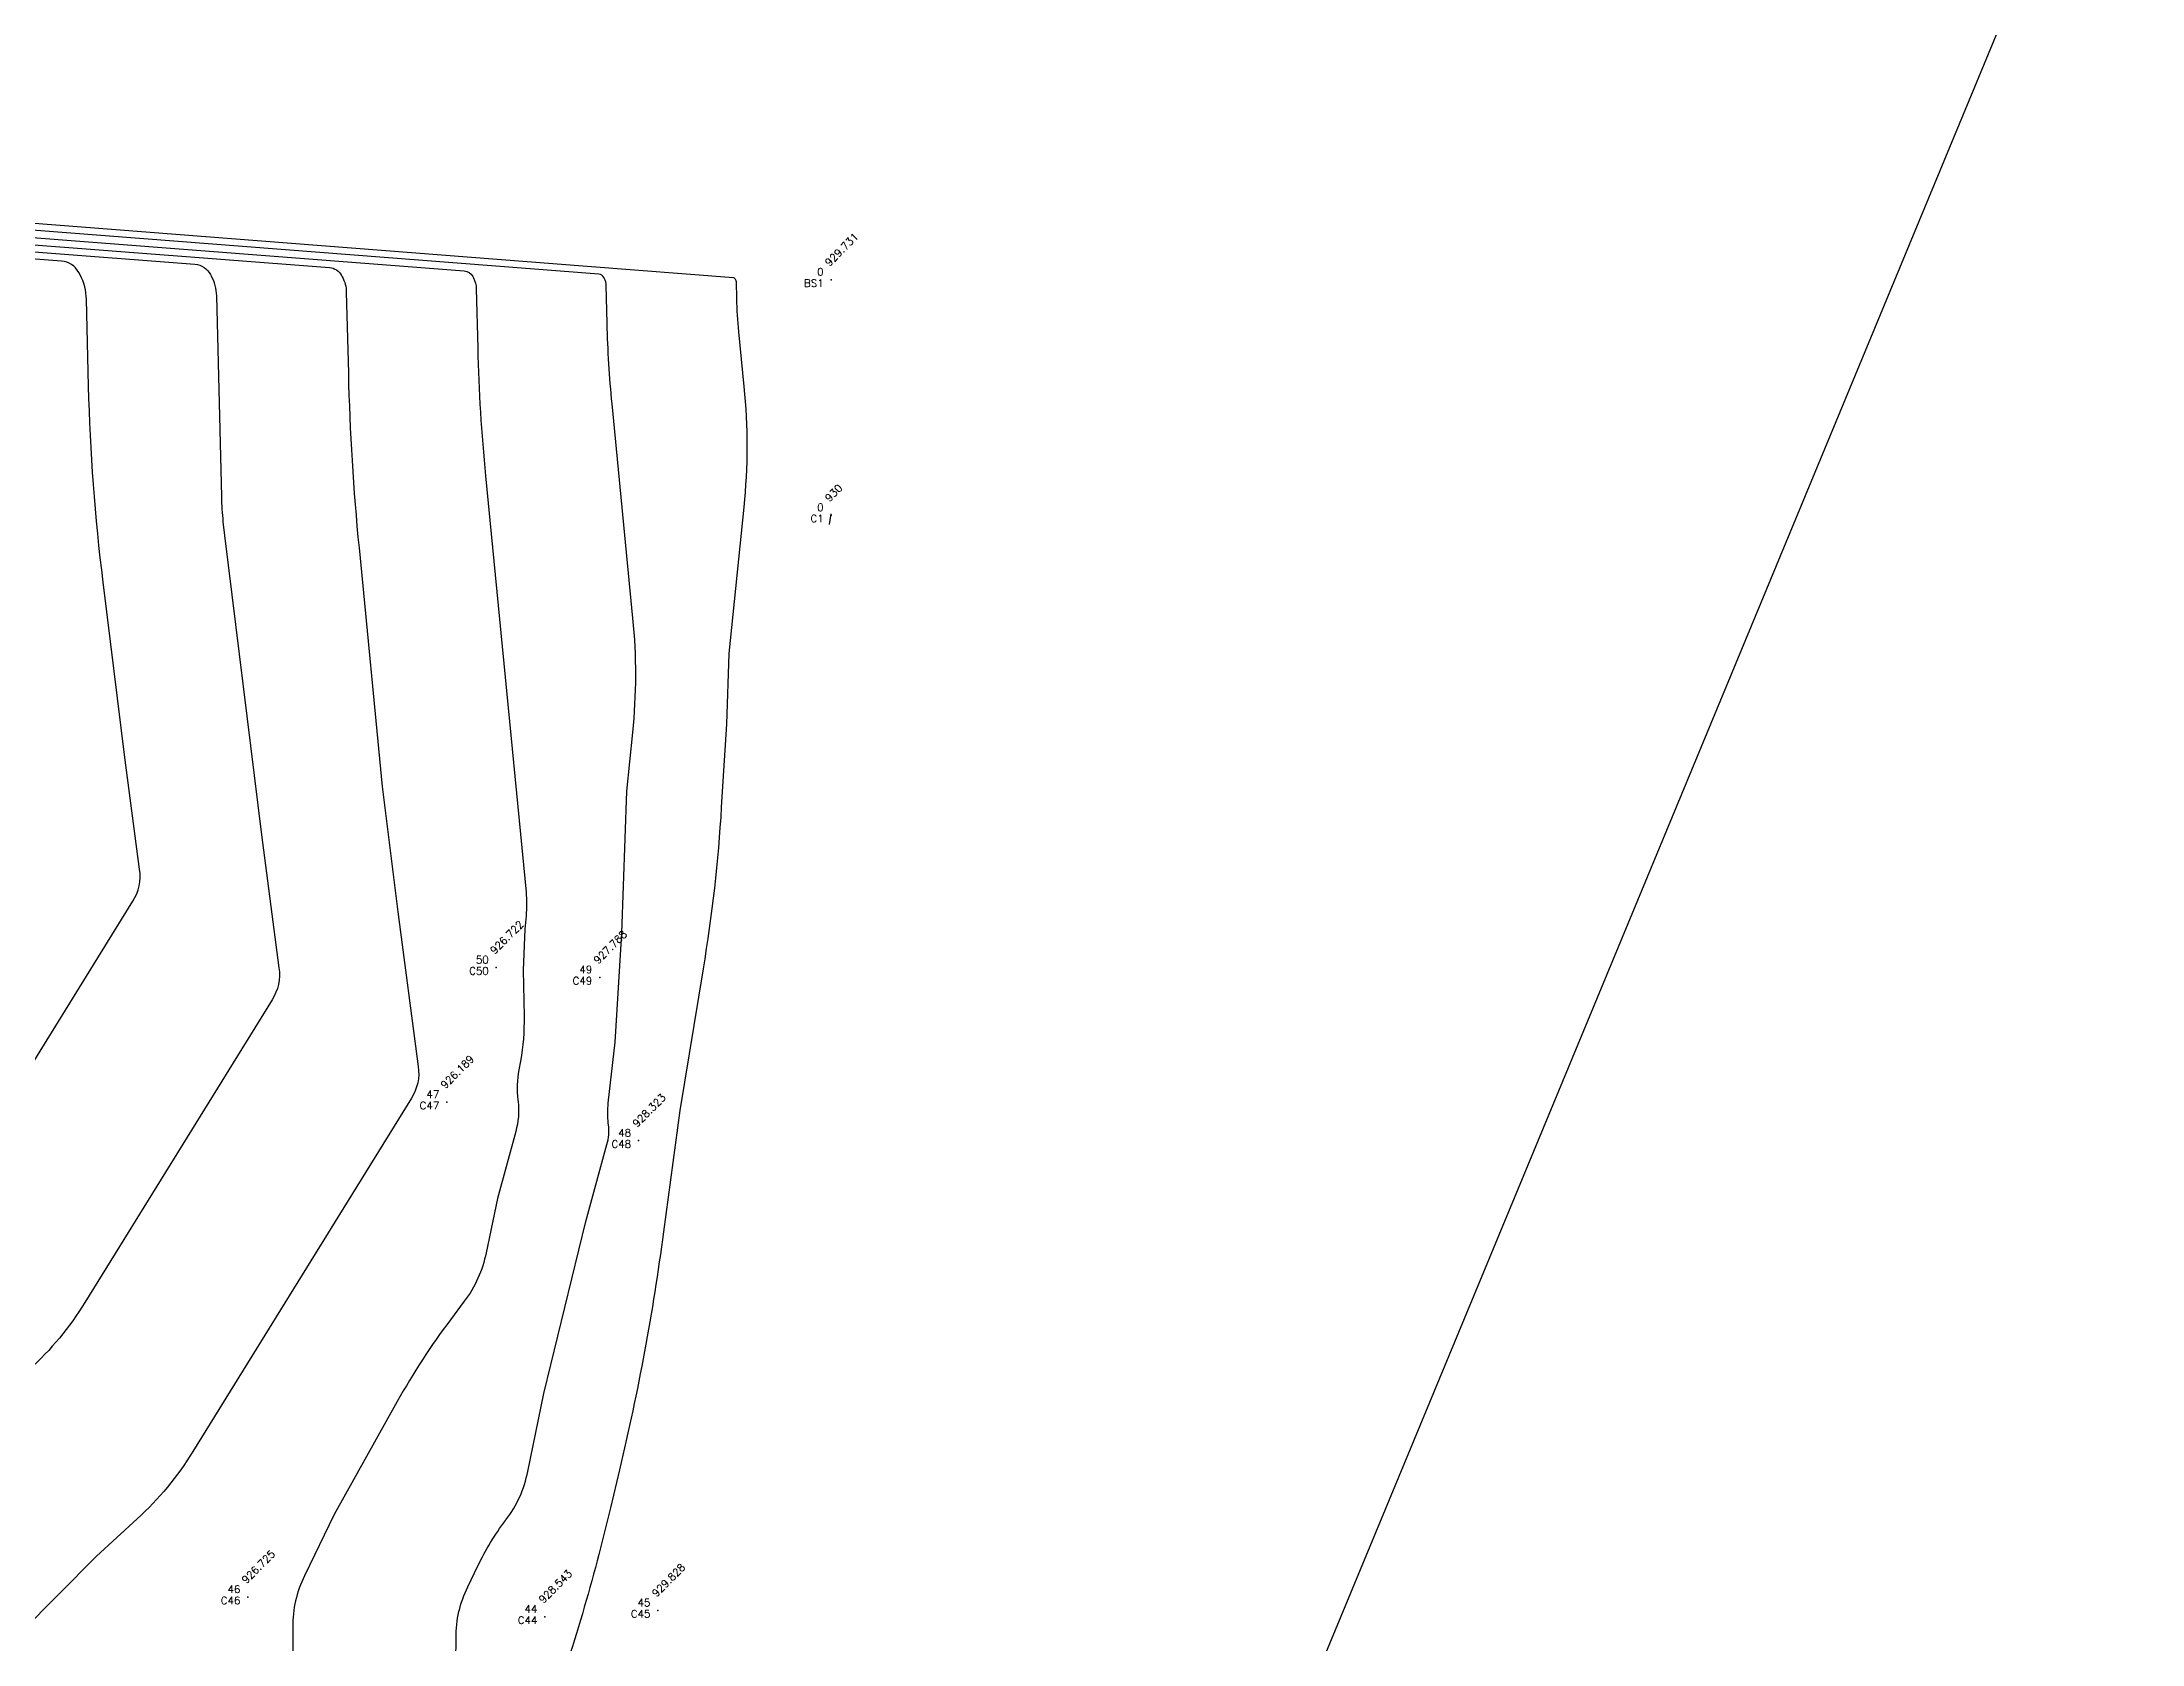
# Model space of a CAD drawing. Header units: millimetres. Extents: x 1478766 to 1478972, y 824433 to 824682.
# Drawn here: x 1478901.7 to 1478971.7, y 824593.4 to 824646.8 of the extents above; entities that cross this region are included whole.
import ezdxf
from ezdxf.enums import TextEntityAlignment as Align

# ---------------------------------------------------------------- set-up
doc = ezdxf.new("R2010")
doc.units = ezdxf.units.MM
for name, color, linetype in [('Boundary', 6, 'Continuous'), ('Contour', 4, 'Continuous'), ('Index_Contour', 8, 'Continuous'), ('Points', 7, 'Continuous'), ('Points-ELV', 6, 'Continuous'), ('Points-NUM', 4, 'Continuous'), ('Points-TXT', 3, 'Continuous')]:
    doc.layers.add(name, color=color, linetype=linetype)
doc.styles.add('romans', font='romans.shx')

# ---------------------------------------------------------------- blocks, each defined once
blk = doc.blocks.new('POINTS')
at = {"layer": 'Points'}
blk.add_line((0, 0), (0, 0), dxfattribs=at)
blk.add_point((0, 0), dxfattribs=at)
at = {"layer": 'Points-ELV', "style": 'romans'}
blk.add_attdef('ELEV', text='', height=1, rotation=45, dxfattribs=at).set_placement((0, 0), align=Align.BOTTOM_LEFT)
at = {"layer": 'Points-NUM', "style": 'romans'}
blk.add_attdef('PTNUM', text='', height=1, dxfattribs=at).set_placement((0, 0), align=Align.BOTTOM_RIGHT)
at = {"layer": 'Points-TXT', "style": 'romans'}
blk.add_attdef('DESC', text='', height=1, dxfattribs=at).set_placement((0, 0), align=Align.BOTTOM_RIGHT)

msp = doc.modelspace()

# ---------------------------------------------------------------- linework, layer by layer
at = {"layer": 'Boundary'}
msp.add_polyline3d([(1478767.16, 824678.427, 0), (1478971.674, 824658.75, 0), (1478878.309, 824433.417, 0), (1478784.308, 824501.969, 0), (1478765.89, 824682.235, 0)], dxfattribs=at)
at = {"layer": 'Contour'}
for points, elevation in [([(1478915.502, 824592.819), (1478915.505, 824593.602, -0.117387), (1478915.898, 824595.303), (1478916.234, 824595.998, -0.050799), (1478917.15, 824597.506), (1478917.167, 824597.528, 0.115584), (1478917.895, 824599.146), (1478918.432, 824601.741), (1478919.831, 824607.471), (1478920.531, 824610.032, 0.099572), (1478920.583, 824610.694), (1478920.578, 824610.744, -0.058623), (1478920.578, 824611.416), (1478920.806, 824613.448), (1478921.031, 824617.078), (1478921.192, 824621.802), (1478921.39, 824623.757, 0.052182), (1478921.397, 824627.567), (1478920.702, 824634.712, -0.018904), (1478920.539, 824637.387), (1478920.506, 824638.664, 0.122055), (1478920.45, 824638.878), (1478920.427, 824638.922, 0.265077), (1478920.261, 824639.031), (1478832.004, 824645.877)], 928), ([(1478899.536, 824609.741), (1478904.736, 824618.143, 0.180829), (1478904.964, 824619.207), (1478904.472, 824622.927), (1478903.75, 824628.769, -0.025778), (1478903.264, 824635.298), (1478903.191, 824638.192, 0.122055), (1478902.977, 824639.008), (1478902.933, 824639.091, 0.265236), (1478902.362, 824639.464), (1478864.28, 824642.395)], 924), ([(1478887.461, 824641.814), (1478919.872, 824639.297), (1478924.746, 824638.922, -0.265236), (1478924.795, 824638.89), (1478924.819, 824638.846, -0.122055), (1478924.835, 824638.783), (1478924.849, 824638.214, 0.018904), (1478924.917, 824637.113), (1478925.094, 824635.287, -0.052182), (1478925.087, 824631.268), (1478924.593, 824626.398), (1478924.513, 824624.034), (1478924.342, 824621.276, -0.0266), (1478923.735, 824615.891), (1478922.959, 824611.171), (1478922.415, 824607.123, -0.02613), (1478920.947, 824599.196), (1478920.648, 824597.933, -0.028842), (1478918.578, 824590.931)], 929), ([(1478886.517, 824641.156), (1478911.29, 824639.249, -0.265236), (1478911.69, 824638.987), (1478911.714, 824638.943, -0.122055), (1478911.849, 824638.428), (1478911.917, 824635.733, 0.018904), (1478912.273, 824629.909), (1478913.046, 824621.963), (1478913.563, 824617.785), (1478914.244, 824612.638, -0.180829), (1478914.016, 824611.575), (1478906.731, 824599.803, -0.071985), (1478904.884, 824597.568), (1478903.531, 824596.323), (1478901.006, 824593.772, 0.234372)], 926), ([(1478897.635, 824640.536), (1478915.775, 824639.14, -0.265236), (1478916.059, 824638.955), (1478916.082, 824638.91, -0.122055), (1478916.178, 824638.546), (1478916.228, 824636.56, 0.018904), (1478916.488, 824632.31), (1478917.837, 824618.441, -0.052182), (1478917.836, 824617.651), (1478917.791, 824617.207), (1478917.744, 824615.844), (1478917.769, 824614.306, -0.051059), (1478917.649, 824612.813), (1478917.598, 824612.527, 0.075908), (1478917.564, 824611.516), (1478917.569, 824611.466, -0.099572), (1478917.491, 824610.465), (1478916.881, 824608.234), (1478916.507, 824606.429, -0.115584), (1478915.778, 824604.811), (1478915.318, 824604.195, 0.034864), (1478913.548, 824601.471), (1478911.443, 824597.71), (1478910.455, 824595.663, 0.117387), (1478910.062, 824593.962), (1478910.052, 824591.885)], 927)]:
    msp.add_lwpolyline(points, format="xyb", dxfattribs=dict(at, elevation=elevation))
at = {"layer": 'Index_Contour', "elevation": 925}
msp.add_lwpolyline([(1478875.398, 824641.775), (1478906.804, 824639.358, -0.265236), (1478907.322, 824639.019), (1478907.345, 824638.975, -0.122055), (1478907.52, 824638.31), (1478907.689, 824631.614, 0.018904), (1478907.74, 824630.784), (1478907.785, 824630.321), (1478909.018, 824620.356), (1478909.604, 824615.922, -0.180829), (1478909.376, 824614.859), (1478903.134, 824604.772, -0.071985), (1478901.287, 824602.537)], format="xyb", dxfattribs=at)
at = {"layer": 'Index_Contour', "elevation": 930}
msp.add_lwpolyline([(1478927.95, 824630.685), (1478927.994, 824630.981), (1478928, 824631.043)], dxfattribs=at)

# ---------------------------------------------------------------- block references
at = {"layer": 'Points', "linetype": 'Continuous'}
ref = msp.add_blockref('POINTS', (1478928, 824638.844, 929.731), dxfattribs=at)
ref.add_attrib('PTNUM', '0', dxfattribs={"layer": 'Points-NUM', "height": 0.25, "style": 'romans'}).set_placement((1478927.75, 824638.907, 929.731), align=Align.BOTTOM_RIGHT)
ref.add_attrib('DESC', 'BS1', dxfattribs={"layer": 'Points-TXT', "height": 0.25, "style": 'romans'}).set_placement((1478927.75, 824638.532, 929.731), align=Align.BOTTOM_RIGHT)
ref.add_attrib('ELEV', '929.731', dxfattribs={"layer": 'Points-ELV', "height": 0.25, "rotation": 45, "style": 'romans'}).set_placement((1478928, 824639.219, 929.731), align=Align.BOTTOM_LEFT)
ref = msp.add_blockref('POINTS', (1478928, 824631, 930), dxfattribs=at)
ref.add_attrib('PTNUM', '0', dxfattribs={"layer": 'Points-NUM', "height": 0.25, "style": 'romans'}).set_placement((1478927.75, 824631.062, 930), align=Align.BOTTOM_RIGHT)
ref.add_attrib('DESC', 'C1', dxfattribs={"layer": 'Points-TXT', "height": 0.25, "style": 'romans'}).set_placement((1478927.75, 824630.688, 930), align=Align.BOTTOM_RIGHT)
ref.add_attrib('ELEV', '930', dxfattribs={"layer": 'Points-ELV', "height": 0.25, "rotation": 45, "style": 'romans'}).set_placement((1478928, 824631.375, 930), align=Align.BOTTOM_LEFT)
ref = msp.add_blockref('POINTS', (1478916.845, 824615.929, 926.722), dxfattribs=at)
ref.add_attrib('PTNUM', '50', dxfattribs={"layer": 'Points-NUM', "height": 0.25, "style": 'romans'}).set_placement((1478916.595, 824615.992, 926.722), align=Align.BOTTOM_RIGHT)
ref.add_attrib('DESC', 'C50', dxfattribs={"layer": 'Points-TXT', "height": 0.25, "style": 'romans'}).set_placement((1478916.595, 824615.617, 926.722), align=Align.BOTTOM_RIGHT)
ref.add_attrib('ELEV', '926.722', dxfattribs={"layer": 'Points-ELV', "height": 0.25, "rotation": 45, "style": 'romans'}).set_placement((1478916.845, 824616.304, 926.722), align=Align.BOTTOM_LEFT)
ref = msp.add_blockref('POINTS', (1478920.293, 824615.603, 927.788), dxfattribs=at)
ref.add_attrib('PTNUM', '49', dxfattribs={"layer": 'Points-NUM', "height": 0.25, "style": 'romans'}).set_placement((1478920.043, 824615.666, 927.788), align=Align.BOTTOM_RIGHT)
ref.add_attrib('DESC', 'C49', dxfattribs={"layer": 'Points-TXT', "height": 0.25, "style": 'romans'}).set_placement((1478920.043, 824615.291, 927.788), align=Align.BOTTOM_RIGHT)
ref.add_attrib('ELEV', '927.788', dxfattribs={"layer": 'Points-ELV', "height": 0.25, "rotation": 45, "style": 'romans'}).set_placement((1478920.293, 824615.978, 927.788), align=Align.BOTTOM_LEFT)
ref = msp.add_blockref('POINTS', (1478915.197, 824611.445, 926.189), dxfattribs=at)
ref.add_attrib('PTNUM', '47', dxfattribs={"layer": 'Points-NUM', "height": 0.25, "style": 'romans'}).set_placement((1478914.947, 824611.507, 926.189), align=Align.BOTTOM_RIGHT)
ref.add_attrib('DESC', 'C47', dxfattribs={"layer": 'Points-TXT', "height": 0.25, "style": 'romans'}).set_placement((1478914.947, 824611.132, 926.189), align=Align.BOTTOM_RIGHT)
ref.add_attrib('ELEV', '926.189', dxfattribs={"layer": 'Points-ELV', "height": 0.25, "rotation": 45, "style": 'romans'}).set_placement((1478915.197, 824611.82, 926.189), align=Align.BOTTOM_LEFT)
ref = msp.add_blockref('POINTS', (1478921.588, 824610.164, 928.323), dxfattribs=at)
ref.add_attrib('PTNUM', '48', dxfattribs={"layer": 'Points-NUM', "height": 0.25, "style": 'romans'}).set_placement((1478921.338, 824610.226, 928.323), align=Align.BOTTOM_RIGHT)
ref.add_attrib('DESC', 'C48', dxfattribs={"layer": 'Points-TXT', "height": 0.25, "style": 'romans'}).set_placement((1478921.338, 824609.851, 928.323), align=Align.BOTTOM_RIGHT)
ref.add_attrib('ELEV', '928.323', dxfattribs={"layer": 'Points-ELV', "height": 0.25, "rotation": 45, "style": 'romans'}).set_placement((1478921.588, 824610.539, 928.323), align=Align.BOTTOM_LEFT)
ref = msp.add_blockref('POINTS', (1478908.569, 824594.956, 926.725), dxfattribs=at)
ref.add_attrib('PTNUM', '46', dxfattribs={"layer": 'Points-NUM', "height": 0.25, "style": 'romans'}).set_placement((1478908.319, 824595.019, 926.725), align=Align.BOTTOM_RIGHT)
ref.add_attrib('DESC', 'C46', dxfattribs={"layer": 'Points-TXT', "height": 0.25, "style": 'romans'}).set_placement((1478908.319, 824594.644, 926.725), align=Align.BOTTOM_RIGHT)
ref.add_attrib('ELEV', '926.725', dxfattribs={"layer": 'Points-ELV', "height": 0.25, "rotation": 45, "style": 'romans'}).set_placement((1478908.569, 824595.331, 926.725), align=Align.BOTTOM_LEFT)
ref = msp.add_blockref('POINTS', (1478918.465, 824594.301, 928.543), dxfattribs=at)
ref.add_attrib('PTNUM', '44', dxfattribs={"layer": 'Points-NUM', "height": 0.25, "style": 'romans'}).set_placement((1478918.215, 824594.363, 928.543), align=Align.BOTTOM_RIGHT)
ref.add_attrib('DESC', 'C44', dxfattribs={"layer": 'Points-TXT', "height": 0.25, "style": 'romans'}).set_placement((1478918.215, 824593.988, 928.543), align=Align.BOTTOM_RIGHT)
ref.add_attrib('ELEV', '928.543', dxfattribs={"layer": 'Points-ELV', "height": 0.25, "rotation": 45, "style": 'romans'}).set_placement((1478918.465, 824594.676, 928.543), align=Align.BOTTOM_LEFT)
ref = msp.add_blockref('POINTS', (1478922.232, 824594.511, 929.828), dxfattribs=at)
ref.add_attrib('PTNUM', '45', dxfattribs={"layer": 'Points-NUM', "height": 0.25, "style": 'romans'}).set_placement((1478921.982, 824594.574, 929.828), align=Align.BOTTOM_RIGHT)
ref.add_attrib('DESC', 'C45', dxfattribs={"layer": 'Points-TXT', "height": 0.25, "style": 'romans'}).set_placement((1478921.982, 824594.199, 929.828), align=Align.BOTTOM_RIGHT)
ref.add_attrib('ELEV', '929.828', dxfattribs={"layer": 'Points-ELV', "height": 0.25, "rotation": 45, "style": 'romans'}).set_placement((1478922.232, 824594.886, 929.828), align=Align.BOTTOM_LEFT)

doc.saveas('drawing.dxf')
